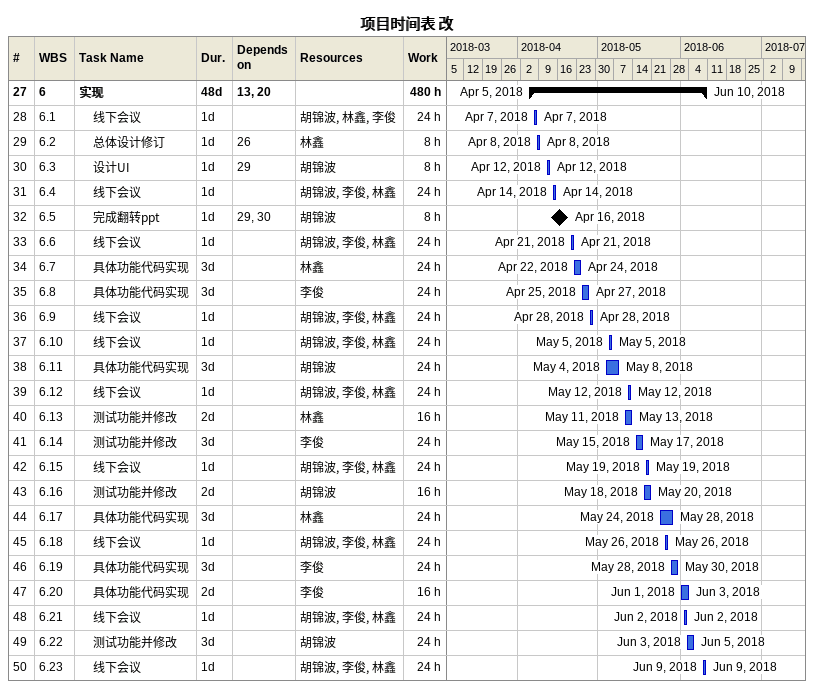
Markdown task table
项目时间表 改

| ID | WBS | Task | Duration | Start | Finish | Predecessors | Resources | Work (h) |
|---|---|---|---|---|---|---|---|---|
| 27 | 6 | **实现** | 48d | 2018-04-05 | 2018-06-10 | 13, 20 |  | 480 |
| 28 | 6.1 | 线下会议 | 1d | 2018-04-07 | 2018-04-07 |  | 胡锦波, 林鑫, 李俊 | 24 |
| 29 | 6.2 | 总体设计修订 | 1d | 2018-04-08 | 2018-04-08 | 26 | 林鑫 | 8 |
| 30 | 6.3 | 设计UI | 1d | 2018-04-12 | 2018-04-12 | 29 | 胡锦波 | 8 |
| 31 | 6.4 | 线下会议 | 1d | 2018-04-14 | 2018-04-14 |  | 胡锦波, 李俊, 林鑫 | 24 |
| 32 | 6.5 | 完成翻转ppt | 1d | 2018-04-16 | 2018-04-16 | 29, 30 | 胡锦波 | 8 |
| 33 | 6.6 | 线下会议 | 1d | 2018-04-21 | 2018-04-21 |  | 胡锦波, 李俊, 林鑫 | 24 |
| 34 | 6.7 | 具体功能代码实现 | 3d | 2018-04-22 | 2018-04-24 |  | 林鑫 | 24 |
| 35 | 6.8 | 具体功能代码实现 | 3d | 2018-04-25 | 2018-04-27 |  | 李俊 | 24 |
| 36 | 6.9 | 线下会议 | 1d | 2018-04-28 | 2018-04-28 |  | 胡锦波, 李俊, 林鑫 | 24 |
| 37 | 6.10 | 线下会议 | 1d | 2018-05-05 | 2018-05-05 |  | 胡锦波, 李俊, 林鑫 | 24 |
| 38 | 6.11 | 具体功能代码实现 | 3d | 2018-05-04 | 2018-05-08 |  | 胡锦波 | 24 |
| 39 | 6.12 | 线下会议 | 1d | 2018-05-12 | 2018-05-12 |  | 胡锦波, 李俊, 林鑫 | 24 |
| 40 | 6.13 | 测试功能并修改 | 2d | 2018-05-11 | 2018-05-13 |  | 林鑫 | 16 |
| 41 | 6.14 | 测试功能并修改 | 3d | 2018-05-15 | 2018-05-17 |  | 李俊 | 24 |
| 42 | 6.15 | 线下会议 | 1d | 2018-05-19 | 2018-05-19 |  | 胡锦波, 李俊, 林鑫 | 24 |
| 43 | 6.16 | 测试功能并修改 | 2d | 2018-05-18 | 2018-05-20 |  | 胡锦波 | 16 |
| 44 | 6.17 | 具体功能代码实现 | 3d | 2018-05-24 | 2018-05-28 |  | 林鑫 | 24 |
| 45 | 6.18 | 线下会议 | 1d | 2018-05-26 | 2018-05-26 |  | 胡锦波, 李俊, 林鑫 | 24 |
| 46 | 6.19 | 具体功能代码实现 | 3d | 2018-05-28 | 2018-05-30 |  | 李俊 | 24 |
| 47 | 6.20 | 具体功能代码实现 | 2d | 2018-06-01 | 2018-06-03 |  | 李俊 | 16 |
| 48 | 6.21 | 线下会议 | 1d | 2018-06-02 | 2018-06-02 |  | 胡锦波, 李俊, 林鑫 | 24 |
| 49 | 6.22 | 测试功能并修改 | 3d | 2018-06-03 | 2018-06-05 |  | 胡锦波 | 24 |
| 50 | 6.23 | 线下会议 | 1d | 2018-06-09 | 2018-06-09 |  | 胡锦波, 李俊, 林鑫 | 24 |
